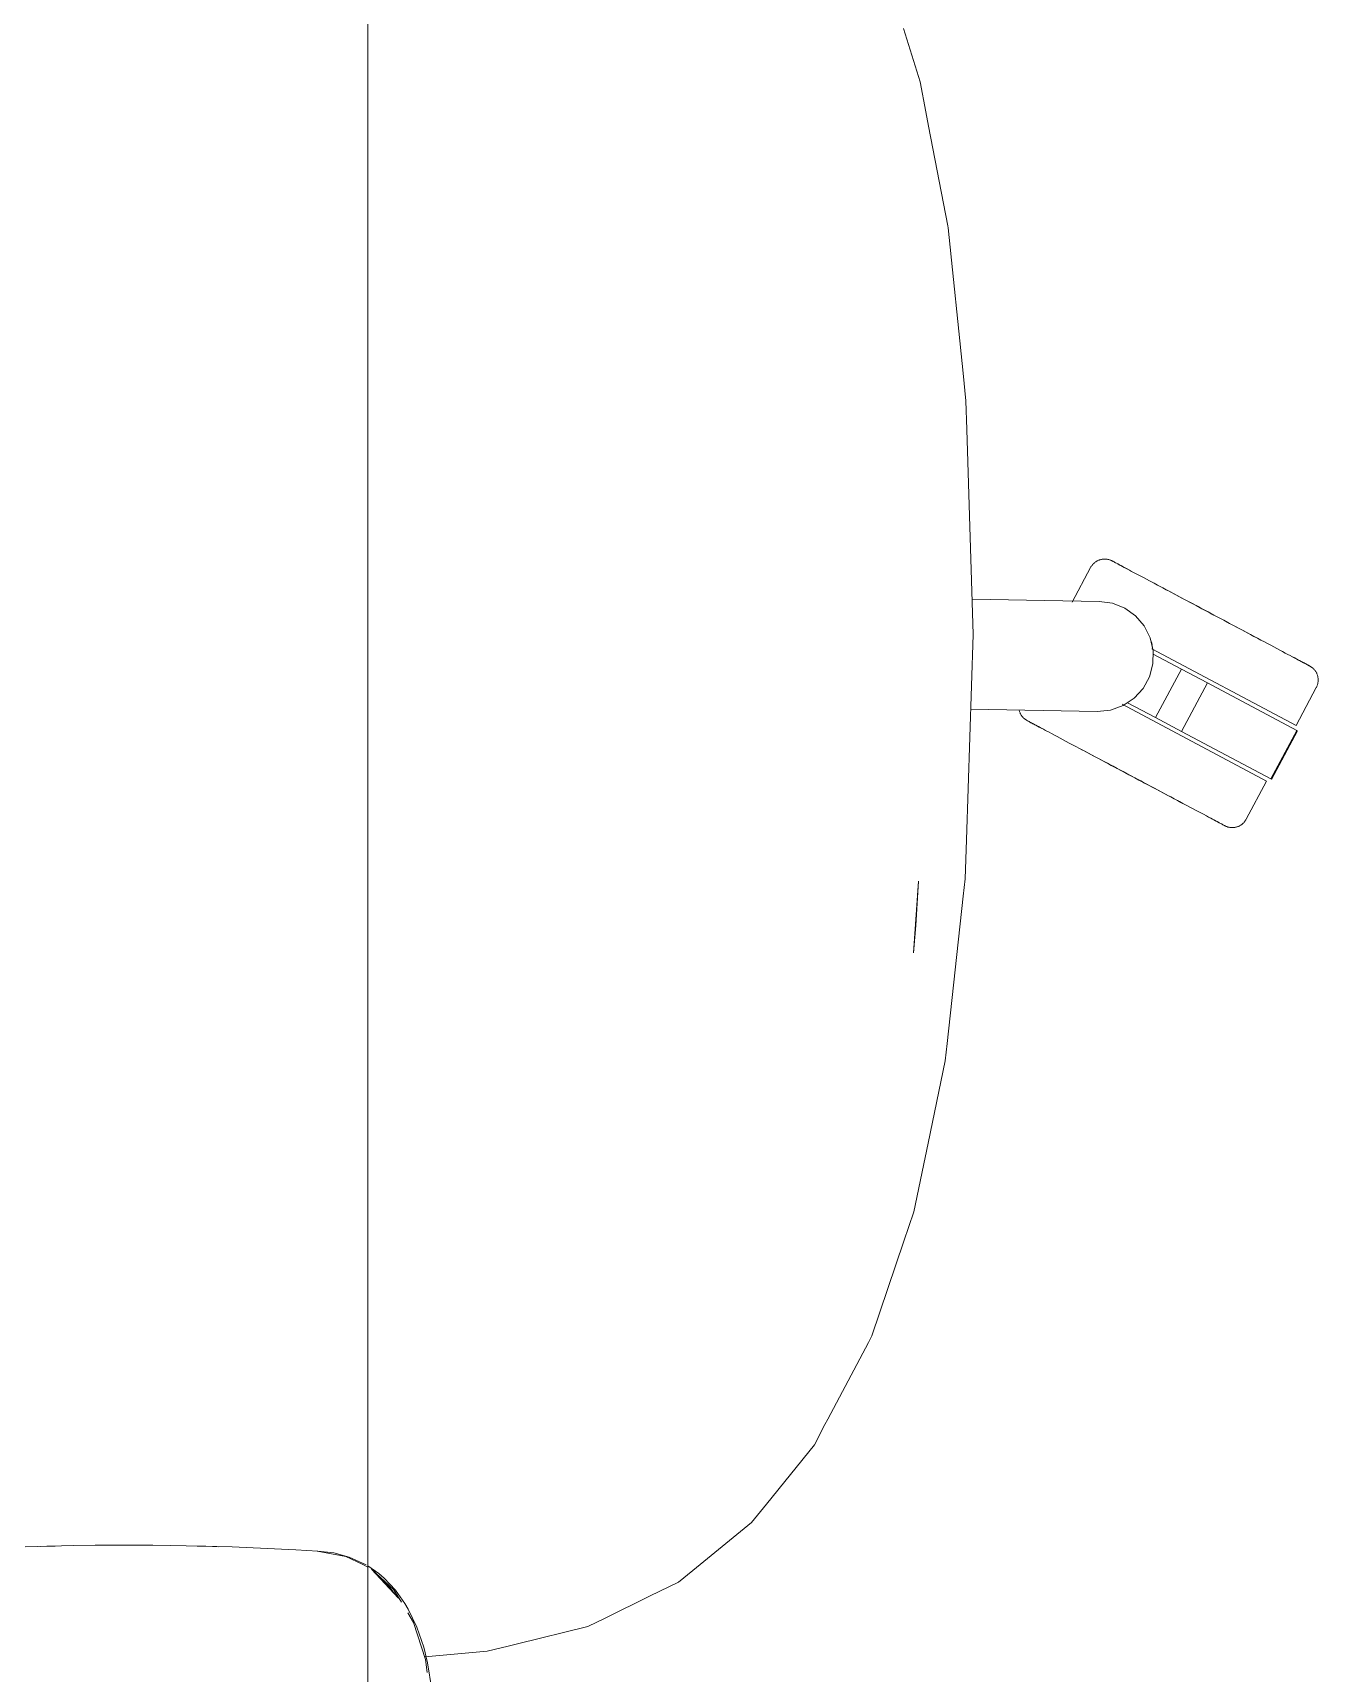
# Model space of a CAD drawing. Header units: millimetres. Extents: x 155927 to 326028, y -36033 to 97293.
# Drawn here: x 185515.7 to 185842.6, y 30465.7 to 30882.9 of the extents above; entities that cross this region are included whole.
import ezdxf

# ---------------------------------------------------------------- set-up
doc = ezdxf.new("R2010")
doc.units = ezdxf.units.MM
doc.header["$MEASUREMENT"] = 0
doc.layers.add('G-IMPT', color=8, linetype='CONTINUOUS', lineweight=9)
doc.layers.add('I-FURN', color=8, linetype='CONTINUOUS', lineweight=9)

msp = doc.modelspace()

# ---------------------------------------------------------------- linework, layer by layer
at = {"layer": 'G-IMPT'}
for p, q in [((185737.16, 30884.04), (185741.36, 30870.44)), ((185741.36, 30870.44), (185742.81, 30862.83)), ((185743.52, 30859.17), (185742.81, 30862.83)), ((185743.52, 30859.17), (185748.39, 30833.79)), ((185748.47, 30833.33), (185748.39, 30833.79)), ((185748.47, 30833.33), (185752.3, 30796.34)), ((185752.3, 30796.34), (185753.03, 30789.27)), ((185753.25, 30782.01), (185753.03, 30789.27)), ((185754.87, 30729.85), (185753.25, 30782.01)), ((185753.16, 30677.66), (185754.87, 30729.85)), ((185753.16, 30677.66), (185752.84, 30667.72)), ((185740.96, 30667.19), (185739.71, 30648.91)), ((185740.96, 30667.19), (185740.32, 30655.85)), ((185752.36, 30663.35), (185752.84, 30667.72)), ((185752.36, 30663.35), (185748.23, 30625.9)), ((185739.71, 30648.91), (185740.32, 30655.85)), ((185747.74, 30621.49), (185748.23, 30625.9)), ((185743.39, 30600.54), (185747.74, 30621.49)), ((185743.39, 30600.54), (185742.63, 30596.86)), ((185742.63, 30596.86), (185739.76, 30583.04)), ((185737.24, 30575.61), (185739.76, 30583.04)), ((185737.24, 30575.61), (185729.09, 30551.52)), ((185717.92, 30530.35), (185728.22, 30549.86)), ((185728.22, 30549.86), (185729.09, 30551.52)), ((185714.49, 30523.84), (185717.19, 30528.97)), ((185717.92, 30530.35), (185717.19, 30528.97)), ((185714.49, 30523.84), (185702.28, 30508.71)), ((185698.52, 30504.05), (185702.28, 30508.71)), ((185683.57, 30491.88), (185698.52, 30504.05)), ((185526.12, 30498.18), (185513.81, 30497.89)), ((185517.68, 30497.97), (185519.34, 30498.05)), ((185519.34, 30498.05), (185521.42, 30498.05)), ((185526.12, 30498.18), (185531.59, 30498.26)), ((185546.3, 30498.26), (185531.59, 30498.26)), ((185550.82, 30498.21), (185546.3, 30498.26)), ((185550.82, 30498.21), (185566.48, 30497.83)), ((185557.54, 30498.04), (185559.76, 30498.03)), ((185563.08, 30497.89), (185559.76, 30498.03)), ((185566.48, 30497.83), (185570.03, 30497.71)), ((185582.59, 30497.09), (185570.03, 30497.71)), ((185582.59, 30497.09), (185588.25, 30496.81)), ((185595.38, 30495.44), (185588.03, 30496.81)), ((185588.25, 30496.81), (185592.26, 30496.31)), ((185592.26, 30496.31), (185596.22, 30495.24)), ((185599.63, 30493.34), (185595.38, 30495.44)), ((185600.54, 30493.26), (185596.22, 30495.24)), ((185599.63, 30493.34), (185600.9, 30492.71)), ((185600.9, 30493.01), (185603.76, 30491.05)), ((185607.58, 30486.93), (185601.87, 30492.23)), ((185608.77, 30484.84), (185601.87, 30492.23)), ((185601.87, 30492.23), (185604.28, 30490)), ((185605.08, 30489.92), (185603.76, 30491.05)), ((185683.57, 30491.88), (185679.92, 30488.9)), ((185607.36, 30486.47), (185604.28, 30490)), ((185605.08, 30489.92), (185607.95, 30486.87)), ((185609.46, 30483.78), (185607.58, 30486.93)), ((185607.95, 30486.87), (185610.39, 30483.42)), ((185679.92, 30488.9), (185672.75, 30485.37)), ((185608.77, 30484.84), (185607.49, 30486.31)), ((185611.2, 30482.05), (185610.39, 30483.42)), ((185661.29, 30479.73), (185672.75, 30485.37)), ((185612.54, 30478.63), (185611.08, 30481.08)), ((185613.41, 30477.41), (185611.2, 30482.05)), ((185615.57, 30469.23), (185612.54, 30478.63)), ((185661.29, 30479.73), (185656.92, 30477.58)), ((185615.15, 30472.32), (185613.41, 30477.41)), ((185656.92, 30477.58), (185638.98, 30473.18)), ((185615.15, 30472.32), (185616.12, 30468.39)), ((185615.44, 30469.86), (185631.32, 30471.3)), ((185631.32, 30471.3), (185636.61, 30472.6)), ((185638.98, 30473.18), (185636.61, 30472.6)), ((185616.04, 30465.94), (185615.57, 30469.23)), ((185616.12, 30468.39), (185617.24, 30461.63))]:
    msp.add_line(p, q, dxfattribs=at)
at = {"layer": 'I-FURN'}
for p, q in [((185600.9, 31407.61), (185600.9, 30007.61)), ((185600.9, 30007.61), (185600.9, 31407.61)), ((185784.74, 30746.93), (185780.04, 30738.09)), ((185784.74, 30746.93), (185784.82, 30747.07)), ((185784.82, 30747.07), (185784.9, 30747.21)), ((185784.9, 30747.21), (185784.99, 30747.34)), ((185784.99, 30747.34), (185785.09, 30747.47)), ((185785.09, 30747.47), (185785.19, 30747.6)), ((185785.19, 30747.6), (185785.29, 30747.72)), ((185785.29, 30747.72), (185785.4, 30747.84)), ((185785.4, 30747.84), (185785.52, 30747.96)), ((185785.52, 30747.96), (185785.63, 30748.06)), ((185785.63, 30748.06), (185785.76, 30748.17)), ((185785.76, 30748.17), (185785.89, 30748.27)), ((185785.89, 30748.27), (185786.02, 30748.36)), ((185786.02, 30748.36), (185786.15, 30748.45)), ((185786.15, 30748.45), (185786.29, 30748.53)), ((185786.29, 30748.53), (185786.43, 30748.61)), ((185786.43, 30748.61), (185786.57, 30748.68)), ((185786.57, 30748.68), (185786.72, 30748.75)), ((185786.72, 30748.75), (185786.87, 30748.81)), ((185786.87, 30748.81), (185787.02, 30748.86)), ((185787.02, 30748.86), (185787.18, 30748.91)), ((185787.18, 30748.91), (185787.33, 30748.95)), ((185787.33, 30748.95), (185787.49, 30748.99)), ((185787.49, 30748.99), (185787.65, 30749.02)), ((185787.65, 30749.02), (185787.81, 30749.04)), ((185787.81, 30749.04), (185787.97, 30749.06)), ((185787.97, 30749.06), (185788.13, 30749.07)), ((185788.13, 30749.07), (185788.29, 30749.07)), ((185788.29, 30749.07), (185788.45, 30749.07)), ((185788.45, 30749.07), (185788.61, 30749.06)), ((185788.61, 30749.06), (185788.77, 30749.04)), ((185788.77, 30749.04), (185788.93, 30749.02)), ((185788.93, 30749.02), (185789.09, 30748.99)), ((185789.09, 30748.99), (185789.25, 30748.96)), ((185789.25, 30748.96), (185789.4, 30748.92)), ((185789.4, 30748.92), (185789.56, 30748.87)), ((185789.56, 30748.87), (185789.71, 30748.81)), ((185789.71, 30748.81), (185789.86, 30748.76)), ((185789.86, 30748.76), (185790.01, 30748.69)), ((185790.01, 30748.69), (185790.15, 30748.62)), ((185790.15, 30748.62), (185790.19, 30748.6)), ((185790.19, 30748.6), (185790.21, 30748.59)), ((185790.2, 30748.6), (185790.19, 30748.6)), ((185790.24, 30748.57), (185790.2, 30748.6)), ((185790.21, 30748.59), (185790.27, 30748.56)), ((185790.32, 30748.53), (185790.24, 30748.57)), ((185790.27, 30748.56), (185790.37, 30748.5)), ((185790.44, 30748.46), (185790.32, 30748.53)), ((185790.37, 30748.5), (185790.51, 30748.43)), ((185790.6, 30748.38), (185790.44, 30748.46)), ((185790.51, 30748.43), (185790.69, 30748.33)), ((185790.81, 30748.27), (185790.6, 30748.38)), ((185790.69, 30748.33), (185790.91, 30748.22)), ((185791.05, 30748.14), (185790.81, 30748.27)), ((185790.91, 30748.22), (185791.17, 30748.08)), ((185791.33, 30748), (185791.05, 30748.14)), ((185791.17, 30748.08), (185791.47, 30747.92)), ((185791.64, 30747.83), (185791.33, 30748)), ((185791.47, 30747.92), (185791.8, 30747.74)), ((185792, 30747.64), (185791.64, 30747.83)), ((185791.8, 30747.74), (185792.18, 30747.54)), ((185792.39, 30747.43), (185792, 30747.64)), ((185792.18, 30747.54), (185792.59, 30747.33)), ((185792.82, 30747.2), (185792.39, 30747.43)), ((185792.59, 30747.33), (185793.03, 30747.09)), ((185793.29, 30746.95), (185792.82, 30747.2)), ((185793.03, 30747.09), (185793.51, 30746.83)), ((185793.79, 30746.69), (185793.29, 30746.95)), ((185793.51, 30746.83), (185794.03, 30746.56)), ((185794.32, 30746.4), (185793.79, 30746.69)), ((185794.03, 30746.56), (185794.58, 30746.26)), ((185794.89, 30746.1), (185794.32, 30746.4)), ((185794.58, 30746.26), (185795.17, 30745.95)), ((185795.49, 30745.78), (185794.89, 30746.1)), ((185796.13, 30745.44), (185795.49, 30745.78)), ((185796.79, 30745.09), (185796.13, 30745.44)), ((185797.49, 30744.72), (185796.79, 30745.09)), ((185798.21, 30744.34), (185797.49, 30744.72)), ((185798.96, 30743.94), (185798.21, 30744.34)), ((185799.73, 30743.52), (185798.96, 30743.94)), ((185800.53, 30743.1), (185799.73, 30743.52)), ((185801.36, 30742.66), (185800.53, 30743.1)), ((185800.91, 30742.9), (185801.75, 30742.45)), ((185802.21, 30742.21), (185801.36, 30742.66)), ((185801.75, 30742.45), (185802.6, 30742)), ((185803.07, 30741.75), (185802.21, 30742.21)), ((185802.6, 30742), (185803.48, 30741.53)), ((185803.96, 30741.28), (185803.07, 30741.75)), ((185803.48, 30741.53), (185804.38, 30741.06)), ((185804.87, 30740.79), (185803.96, 30741.28)), ((185804.38, 30741.06), (185805.29, 30740.57)), ((185754.59, 30738.87), (185786.93, 30738.31)), ((185786.93, 30738.31), (185790.27, 30737.84)), ((185790.27, 30737.84), (185793.4, 30736.59)), ((185805.79, 30740.3), (185804.87, 30740.79)), ((185805.29, 30740.57), (185806.22, 30740.08)), ((185806.73, 30739.81), (185805.79, 30740.3)), ((185806.22, 30740.08), (185807.16, 30739.57)), ((185807.68, 30739.3), (185806.73, 30739.81)), ((185807.16, 30739.57), (185808.12, 30739.06)), ((185808.64, 30738.79), (185807.68, 30739.3)), ((185808.12, 30739.06), (185809.09, 30738.55)), ((185809.62, 30738.27), (185808.64, 30738.79)), ((185809.09, 30738.55), (185810.07, 30738.03)), ((185810.6, 30737.75), (185809.62, 30738.27)), ((185810.07, 30738.03), (185811.06, 30737.5)), ((185811.59, 30737.22), (185810.6, 30737.75)), ((185811.06, 30737.5), (185812.05, 30736.98)), ((185812.59, 30736.69), (185811.59, 30737.22)), ((185812.05, 30736.98), (185813.05, 30736.44)), ((185793.4, 30736.59), (185796.14, 30734.63)), ((185796.14, 30734.63), (185798.34, 30732.06)), ((185813.59, 30736.16), (185812.59, 30736.69)), ((185813.05, 30736.44), (185814.05, 30735.91)), ((185814.59, 30735.62), (185813.59, 30736.16)), ((185814.05, 30735.91), (185815.06, 30735.38)), ((185815.6, 30735.09), (185814.59, 30735.62)), ((185815.06, 30735.38), (185816.06, 30734.84)), ((185816.6, 30734.55), (185815.6, 30735.09)), ((185816.06, 30734.84), (185817.07, 30734.31)), ((185817.61, 30734.02), (185816.6, 30734.55)), ((185817.07, 30734.31), (185818.07, 30733.78)), ((185818.61, 30733.49), (185817.61, 30734.02)), ((185818.07, 30733.78), (185819.06, 30733.25)), ((185819.6, 30732.96), (185818.61, 30733.49)), ((185819.06, 30733.25), (185820.06, 30732.72)), ((185820.59, 30732.44), (185819.6, 30732.96)), ((185820.06, 30732.72), (185821.04, 30732.2)), ((185798.34, 30732.06), (185799.85, 30729.05)), ((185799.85, 30729.05), (185800.6, 30725.76)), ((185821.57, 30731.92), (185820.59, 30732.44)), ((185821.04, 30732.2), (185822.01, 30731.68)), ((185822.54, 30731.4), (185821.57, 30731.92)), ((185822.01, 30731.68), (185822.98, 30731.17)), ((185823.49, 30730.89), (185822.54, 30731.4)), ((185822.98, 30731.17), (185823.93, 30730.66)), ((185824.44, 30730.39), (185823.49, 30730.89)), ((185823.93, 30730.66), (185824.87, 30730.16)), ((185825.37, 30729.9), (185824.44, 30730.39)), ((185824.87, 30730.16), (185825.79, 30729.67)), ((185826.28, 30729.41), (185825.37, 30729.9)), ((185825.79, 30729.67), (185826.69, 30729.19)), ((185827.18, 30728.93), (185826.28, 30729.41)), ((185828.05, 30728.47), (185827.18, 30728.93)), ((185800.26, 30726.25), (185836.98, 30706.73)), ((185800.6, 30725.76), (185800.54, 30722.39)), ((185800.67, 30724.9), (185807.82, 30721.11)), ((185828.91, 30728.01), (185828.05, 30728.47)), ((185829.74, 30727.57), (185828.91, 30728.01)), ((185830.56, 30727.14), (185829.74, 30727.57)), ((185831.34, 30726.72), (185830.56, 30727.14)), ((185832.11, 30726.31), (185831.34, 30726.72)), ((185832.84, 30725.92), (185832.11, 30726.31)), ((185833.55, 30725.54), (185832.84, 30725.92)), ((185834.23, 30725.18), (185833.55, 30725.54)), ((185834.87, 30724.84), (185834.23, 30725.18)), ((185835.49, 30724.51), (185834.87, 30724.84)), ((185836.07, 30724.2), (185835.49, 30724.51)), ((185835.76, 30724.37), (185836.33, 30724.06)), ((185800.54, 30722.39), (185799.68, 30719.13)), ((185807.82, 30721.11), (185801.24, 30708.74)), ((185807.82, 30721.11), (185814.46, 30717.57)), ((185836.63, 30723.91), (185836.07, 30724.2)), ((185836.33, 30724.06), (185836.87, 30723.78)), ((185837.14, 30723.63), (185836.63, 30723.91)), ((185836.87, 30723.78), (185837.37, 30723.51)), ((185837.62, 30723.38), (185837.14, 30723.63)), ((185837.37, 30723.51), (185837.83, 30723.27)), ((185838.07, 30723.14), (185837.62, 30723.38)), ((185837.83, 30723.27), (185838.26, 30723.04)), ((185838.48, 30722.92), (185838.07, 30723.14)), ((185838.26, 30723.04), (185838.66, 30722.83)), ((185838.85, 30722.72), (185838.48, 30722.92)), ((185838.66, 30722.83), (185839.01, 30722.64)), ((185839.19, 30722.55), (185838.85, 30722.72)), ((185839.01, 30722.64), (185839.33, 30722.47)), ((185839.49, 30722.39), (185839.19, 30722.55)), ((185839.33, 30722.47), (185839.61, 30722.32)), ((185839.74, 30722.25), (185839.49, 30722.39)), ((185839.61, 30722.32), (185839.85, 30722.19)), ((185839.96, 30722.13), (185839.74, 30722.25)), ((185839.85, 30722.19), (185840.05, 30722.09)), ((185840.14, 30722.04), (185839.96, 30722.13)), ((185840.05, 30722.09), (185840.21, 30722)), ((185840.28, 30721.96), (185840.14, 30722.04)), ((185840.21, 30722), (185840.34, 30721.94)), ((185840.38, 30721.91), (185840.28, 30721.96)), ((185840.34, 30721.94), (185840.42, 30721.89)), ((185840.45, 30721.88), (185840.38, 30721.91)), ((185840.42, 30721.89), (185840.46, 30721.87)), ((185840.47, 30721.87), (185840.45, 30721.88)), ((185840.46, 30721.87), (185840.47, 30721.87)), ((185840.47, 30721.87), (185840.61, 30721.79)), ((185840.61, 30721.79), (185840.74, 30721.7)), ((185840.74, 30721.7), (185840.88, 30721.61)), ((185840.88, 30721.61), (185841.01, 30721.52)), ((185841.01, 30721.52), (185841.13, 30721.42)), ((185841.13, 30721.42), (185841.26, 30721.32)), ((185841.26, 30721.32), (185841.38, 30721.21)), ((185841.38, 30721.21), (185841.49, 30721.09)), ((185841.49, 30721.09), (185841.6, 30720.97)), ((185841.6, 30720.97), (185841.7, 30720.85)), ((185841.7, 30720.85), (185841.8, 30720.72)), ((185841.8, 30720.72), (185841.89, 30720.59)), ((185841.89, 30720.59), (185841.98, 30720.46)), ((185841.98, 30720.46), (185842.07, 30720.32)), ((185842.07, 30720.32), (185842.14, 30720.18)), ((185842.14, 30720.18), (185842.22, 30720.03)), ((185798.06, 30716.17), (185795.78, 30713.68)), ((185799.68, 30719.13), (185798.06, 30716.17)), ((185814.46, 30717.57), (185807.88, 30705.21)), ((185814.46, 30717.57), (185837.17, 30705.5)), ((185836.98, 30706.73), (185842.13, 30716.42)), ((185842.15, 30716.45), (185842.13, 30716.42)), ((185842.22, 30716.6), (185842.15, 30716.45)), ((185842.22, 30720.03), (185842.28, 30719.89)), ((185842.29, 30716.75), (185842.22, 30716.6)), ((185842.28, 30719.89), (185842.34, 30719.74)), ((185842.35, 30716.9), (185842.29, 30716.75)), ((185842.34, 30719.74), (185842.4, 30719.58)), ((185842.4, 30717.05), (185842.35, 30716.9)), ((185842.4, 30719.58), (185842.44, 30719.43)), ((185842.45, 30717.2), (185842.4, 30717.05)), ((185842.44, 30719.43), (185842.49, 30719.27)), ((185842.49, 30717.36), (185842.45, 30717.2)), ((185842.49, 30719.27), (185842.52, 30719.12)), ((185842.52, 30717.52), (185842.49, 30717.36)), ((185842.52, 30719.12), (185842.55, 30718.96)), ((185842.55, 30717.67), (185842.52, 30717.52)), ((185842.55, 30718.96), (185842.57, 30718.8)), ((185842.58, 30717.83), (185842.55, 30717.67)), ((185842.57, 30718.8), (185842.59, 30718.64)), ((185842.59, 30717.99), (185842.58, 30717.83)), ((185842.59, 30718.64), (185842.6, 30718.48)), ((185842.6, 30718.16), (185842.59, 30717.99)), ((185842.6, 30718.48), (185842.6, 30718.32)), ((185842.6, 30718.32), (185842.6, 30718.16)), ((185792.97, 30711.82), (185789.8, 30710.67)), ((185792.72, 30712.14), (185829.47, 30692.6)), ((185795.78, 30713.68), (185792.97, 30711.82)), ((185801.24, 30708.74), (185794.1, 30712.54)), ((185786.44, 30710.33), (185754.25, 30710.89)), ((185766.57, 30710.58), (185766.54, 30710.73)), ((185766.62, 30710.42), (185766.57, 30710.58)), ((185766.66, 30710.27), (185766.62, 30710.42)), ((185766.72, 30710.11), (185766.66, 30710.27)), ((185766.78, 30709.96), (185766.72, 30710.11)), ((185766.84, 30709.82), (185766.78, 30709.96)), ((185766.92, 30709.67), (185766.84, 30709.82)), ((185766.99, 30709.53), (185766.92, 30709.67)), ((185767.08, 30709.39), (185766.99, 30709.53)), ((185767.17, 30709.26), (185767.08, 30709.39)), ((185767.26, 30709.13), (185767.17, 30709.26)), ((185767.36, 30709), (185767.26, 30709.13)), ((185767.46, 30708.88), (185767.36, 30709)), ((185767.57, 30708.76), (185767.46, 30708.88)), ((185767.69, 30708.64), (185767.57, 30708.76)), ((185767.8, 30708.53), (185767.69, 30708.64)), ((185767.93, 30708.43), (185767.8, 30708.53)), ((185768.05, 30708.33), (185767.93, 30708.43)), ((185768.18, 30708.23), (185768.05, 30708.33)), ((185768.32, 30708.15), (185768.18, 30708.23)), ((185768.45, 30708.06), (185768.32, 30708.15)), ((185768.6, 30707.98), (185768.45, 30708.06)), ((185768.64, 30707.96), (185768.6, 30707.98)), ((185768.6, 30707.98), (185768.6, 30707.98)), ((185768.6, 30707.98), (185768.62, 30707.97)), ((185768.62, 30707.97), (185768.68, 30707.94)), ((185768.72, 30707.91), (185768.64, 30707.96)), ((185768.68, 30707.94), (185768.78, 30707.89)), ((185768.85, 30707.85), (185768.72, 30707.91)), ((185768.78, 30707.89), (185768.92, 30707.81)), ((185769.01, 30707.76), (185768.85, 30707.85)), ((185768.92, 30707.81), (185769.1, 30707.72)), ((185769.21, 30707.66), (185769.01, 30707.76)), ((185769.1, 30707.72), (185769.32, 30707.6)), ((185769.45, 30707.53), (185769.21, 30707.66)), ((185789.8, 30710.67), (185786.44, 30710.33)), ((185807.88, 30705.21), (185801.24, 30708.74)), ((185769.32, 30707.6), (185769.57, 30707.46)), ((185769.73, 30707.38), (185769.45, 30707.53)), ((185769.57, 30707.46), (185769.87, 30707.3)), ((185770.05, 30707.21), (185769.73, 30707.38)), ((185769.87, 30707.3), (185770.21, 30707.13)), ((185770.4, 30707.02), (185770.05, 30707.21)), ((185770.21, 30707.13), (185770.58, 30706.93)), ((185770.8, 30706.81), (185770.4, 30707.02)), ((185770.58, 30706.93), (185770.99, 30706.71)), ((185771.23, 30706.58), (185770.8, 30706.81)), ((185770.99, 30706.71), (185771.44, 30706.47)), ((185771.69, 30706.34), (185771.23, 30706.58)), ((185771.44, 30706.47), (185771.92, 30706.22)), ((185772.19, 30706.07), (185771.69, 30706.34)), ((185771.92, 30706.22), (185772.43, 30705.94)), ((185772.73, 30705.79), (185772.19, 30706.07)), ((185772.43, 30705.94), (185772.99, 30705.65)), ((185773.3, 30705.48), (185772.73, 30705.79)), ((185772.99, 30705.65), (185773.57, 30705.34)), ((185773.57, 30705.34), (185774.19, 30705.01)), ((185774.19, 30705.01), (185774.83, 30704.67)), ((185774.83, 30704.67), (185775.51, 30704.31)), ((185775.51, 30704.31), (185776.22, 30703.93)), ((185776.22, 30703.93), (185776.95, 30703.54)), ((185776.95, 30703.54), (185777.72, 30703.13)), ((185830.59, 30693.14), (185807.88, 30705.21)), ((185837.17, 30705.5), (185830.59, 30693.14)), ((185830.76, 30693.05), (185837.34, 30705.41)), ((185777.72, 30703.13), (185778.5, 30702.71)), ((185778.5, 30702.71), (185779.32, 30702.28)), ((185779.32, 30702.28), (185780.15, 30701.84)), ((185780.15, 30701.84), (185781.01, 30701.38)), ((185781.01, 30701.38), (185781.88, 30700.92)), ((185781.88, 30700.92), (185782.78, 30700.44)), ((185783.27, 30700.18), (185782.37, 30700.66)), ((185782.78, 30700.44), (185783.69, 30699.95)), ((185784.19, 30699.69), (185783.27, 30700.18)), ((185783.69, 30699.95), (185784.62, 30699.46)), ((185785.13, 30699.19), (185784.19, 30699.69)), ((185784.62, 30699.46), (185785.57, 30698.96)), ((185786.08, 30698.68), (185785.13, 30699.19)), ((185785.57, 30698.96), (185786.53, 30698.45)), ((185787.05, 30698.17), (185786.08, 30698.68)), ((185786.53, 30698.45), (185787.49, 30697.93)), ((185788.02, 30697.65), (185787.05, 30698.17)), ((185787.49, 30697.93), (185788.47, 30697.41)), ((185789, 30697.13), (185788.02, 30697.65)), ((185788.47, 30697.41), (185789.46, 30696.89)), ((185790, 30696.6), (185789, 30697.13)), ((185789.46, 30696.89), (185790.45, 30696.36)), ((185790.99, 30696.07), (185790, 30696.6)), ((185790.45, 30696.36), (185791.45, 30695.83)), ((185791.99, 30695.54), (185790.99, 30696.07)), ((185791.45, 30695.83), (185792.46, 30695.3)), ((185793, 30695.01), (185791.99, 30695.54)), ((185792.46, 30695.3), (185793.46, 30694.76)), ((185794, 30694.47), (185793, 30695.01)), ((185793.46, 30694.76), (185794.47, 30694.23)), ((185795.01, 30693.94), (185794, 30694.47)), ((185794.47, 30694.23), (185795.47, 30693.69)), ((185796.01, 30693.41), (185795.01, 30693.94)), ((185795.47, 30693.69), (185796.47, 30693.16)), ((185797.01, 30692.87), (185796.01, 30693.41)), ((185796.47, 30693.16), (185797.47, 30692.63)), ((185798, 30692.35), (185797.01, 30692.87)), ((185797.47, 30692.63), (185798.46, 30692.1)), ((185798.99, 30691.82), (185798, 30692.35)), ((185798.46, 30692.1), (185799.44, 30691.58)), ((185799.97, 30691.3), (185798.99, 30691.82)), ((185799.44, 30691.58), (185800.42, 30691.06)), ((185800.94, 30690.78), (185799.97, 30691.3)), ((185800.42, 30691.06), (185801.38, 30690.55)), ((185824.32, 30682.92), (185829.47, 30692.6)), ((185801.9, 30690.28), (185800.94, 30690.78)), ((185801.38, 30690.55), (185802.33, 30690.04)), ((185802.84, 30689.77), (185801.9, 30690.28)), ((185802.33, 30690.04), (185803.27, 30689.55)), ((185803.77, 30689.28), (185802.84, 30689.77)), ((185803.27, 30689.55), (185804.19, 30689.05)), ((185804.68, 30688.79), (185803.77, 30689.28)), ((185804.19, 30689.05), (185805.1, 30688.57)), ((185805.58, 30688.32), (185804.68, 30688.79)), ((185805.1, 30688.57), (185805.99, 30688.1)), ((185806.46, 30687.85), (185805.58, 30688.32)), ((185805.99, 30688.1), (185806.85, 30687.64)), ((185807.31, 30687.4), (185806.46, 30687.85)), ((185806.85, 30687.64), (185807.7, 30687.19)), ((185808.15, 30686.95), (185807.31, 30687.4)), ((185807.7, 30687.19), (185808.53, 30686.75)), ((185808.53, 30686.75), (185809.33, 30686.33)), ((185809.33, 30686.33), (185810.1, 30685.91)), ((185810.1, 30685.91), (185810.85, 30685.51)), ((185810.85, 30685.51), (185811.57, 30685.13)), ((185811.57, 30685.13), (185812.27, 30684.76)), ((185812.27, 30684.76), (185812.93, 30684.41)), ((185812.93, 30684.41), (185813.57, 30684.07)), ((185813.57, 30684.07), (185814.17, 30683.75)), ((185814.48, 30683.59), (185813.89, 30683.9)), ((185814.17, 30683.75), (185814.74, 30683.45)), ((185815.03, 30683.29), (185814.48, 30683.59)), ((185814.74, 30683.45), (185815.27, 30683.16)), ((185815.55, 30683.02), (185815.03, 30683.29)), ((185815.27, 30683.16), (185815.77, 30682.9)), ((185816.03, 30682.76), (185815.55, 30683.02)), ((185815.77, 30682.9), (185816.24, 30682.65)), ((185816.48, 30682.52), (185816.03, 30682.76)), ((185816.24, 30682.65), (185816.67, 30682.42)), ((185824.16, 30682.64), (185824.07, 30682.51)), ((185824.24, 30682.78), (185824.16, 30682.64)), ((185824.32, 30682.92), (185824.24, 30682.78)), ((185816.89, 30682.31), (185816.48, 30682.52)), ((185816.67, 30682.42), (185817.06, 30682.21)), ((185817.26, 30682.11), (185816.89, 30682.31)), ((185817.06, 30682.21), (185817.42, 30682.02)), ((185817.59, 30681.93), (185817.26, 30682.11)), ((185817.42, 30682.02), (185817.74, 30681.85)), ((185817.89, 30681.77), (185817.59, 30681.93)), ((185817.74, 30681.85), (185818.01, 30681.71)), ((185818.15, 30681.63), (185817.89, 30681.77)), ((185818.01, 30681.71), (185818.25, 30681.58)), ((185818.37, 30681.52), (185818.15, 30681.63)), ((185818.25, 30681.58), (185818.46, 30681.47)), ((185818.55, 30681.42), (185818.37, 30681.52)), ((185818.46, 30681.47), (185818.62, 30681.39)), ((185818.69, 30681.35), (185818.55, 30681.42)), ((185818.62, 30681.39), (185818.74, 30681.32)), ((185818.79, 30681.29), (185818.69, 30681.35)), ((185818.74, 30681.32), (185818.82, 30681.28)), ((185818.85, 30681.26), (185818.79, 30681.29)), ((185818.82, 30681.28), (185818.86, 30681.25)), ((185818.87, 30681.25), (185818.85, 30681.26)), ((185818.86, 30681.25), (185818.87, 30681.25)), ((185818.91, 30681.23), (185818.87, 30681.25)), ((185819.05, 30681.16), (185818.91, 30681.23)), ((185819.2, 30681.09), (185819.05, 30681.16)), ((185819.35, 30681.03), (185819.2, 30681.09)), ((185819.5, 30680.98), (185819.35, 30681.03)), ((185819.66, 30680.93), (185819.5, 30680.98)), ((185819.81, 30680.89), (185819.66, 30680.93)), ((185819.97, 30680.86), (185819.81, 30680.89)), ((185820.13, 30680.83), (185819.97, 30680.86)), ((185820.29, 30680.81), (185820.13, 30680.83)), ((185820.45, 30680.79), (185820.29, 30680.81)), ((185820.61, 30680.78), (185820.45, 30680.79)), ((185820.77, 30680.78), (185820.61, 30680.78)), ((185820.93, 30680.78), (185820.77, 30680.78)), ((185821.09, 30680.79), (185820.93, 30680.78)), ((185821.25, 30680.81), (185821.09, 30680.79)), ((185821.41, 30680.83), (185821.25, 30680.81)), ((185821.57, 30680.86), (185821.41, 30680.83)), ((185821.73, 30680.9), (185821.57, 30680.86)), ((185821.88, 30680.94), (185821.73, 30680.9)), ((185822.04, 30680.99), (185821.88, 30680.94)), ((185822.19, 30681.04), (185822.04, 30680.99)), ((185822.34, 30681.1), (185822.19, 30681.04)), ((185822.49, 30681.17), (185822.34, 30681.1)), ((185822.63, 30681.24), (185822.49, 30681.17)), ((185822.77, 30681.32), (185822.63, 30681.24)), ((185822.91, 30681.4), (185822.77, 30681.32)), ((185823.04, 30681.49), (185822.91, 30681.4)), ((185823.18, 30681.58), (185823.04, 30681.49)), ((185823.3, 30681.68), (185823.18, 30681.58)), ((185823.43, 30681.79), (185823.3, 30681.68)), ((185823.54, 30681.89), (185823.43, 30681.79)), ((185823.66, 30682.01), (185823.54, 30681.89)), ((185823.77, 30682.13), (185823.66, 30682.01)), ((185823.87, 30682.25), (185823.77, 30682.13)), ((185823.97, 30682.38), (185823.87, 30682.25)), ((185824.07, 30682.51), (185823.97, 30682.38))]:
    msp.add_line(p, q, dxfattribs=at)
msp.add_arc((185786.87, 30724.31), 13.81, 12.3473, 17.336, dxfattribs=at)
msp.add_open_spline([(185800.2, 30727.96), (185800.31, 30727.54), (185800.38, 30727.1), (185800.44, 30726.67)], degree=3, dxfattribs=at)

doc.saveas('drawing.dxf')
